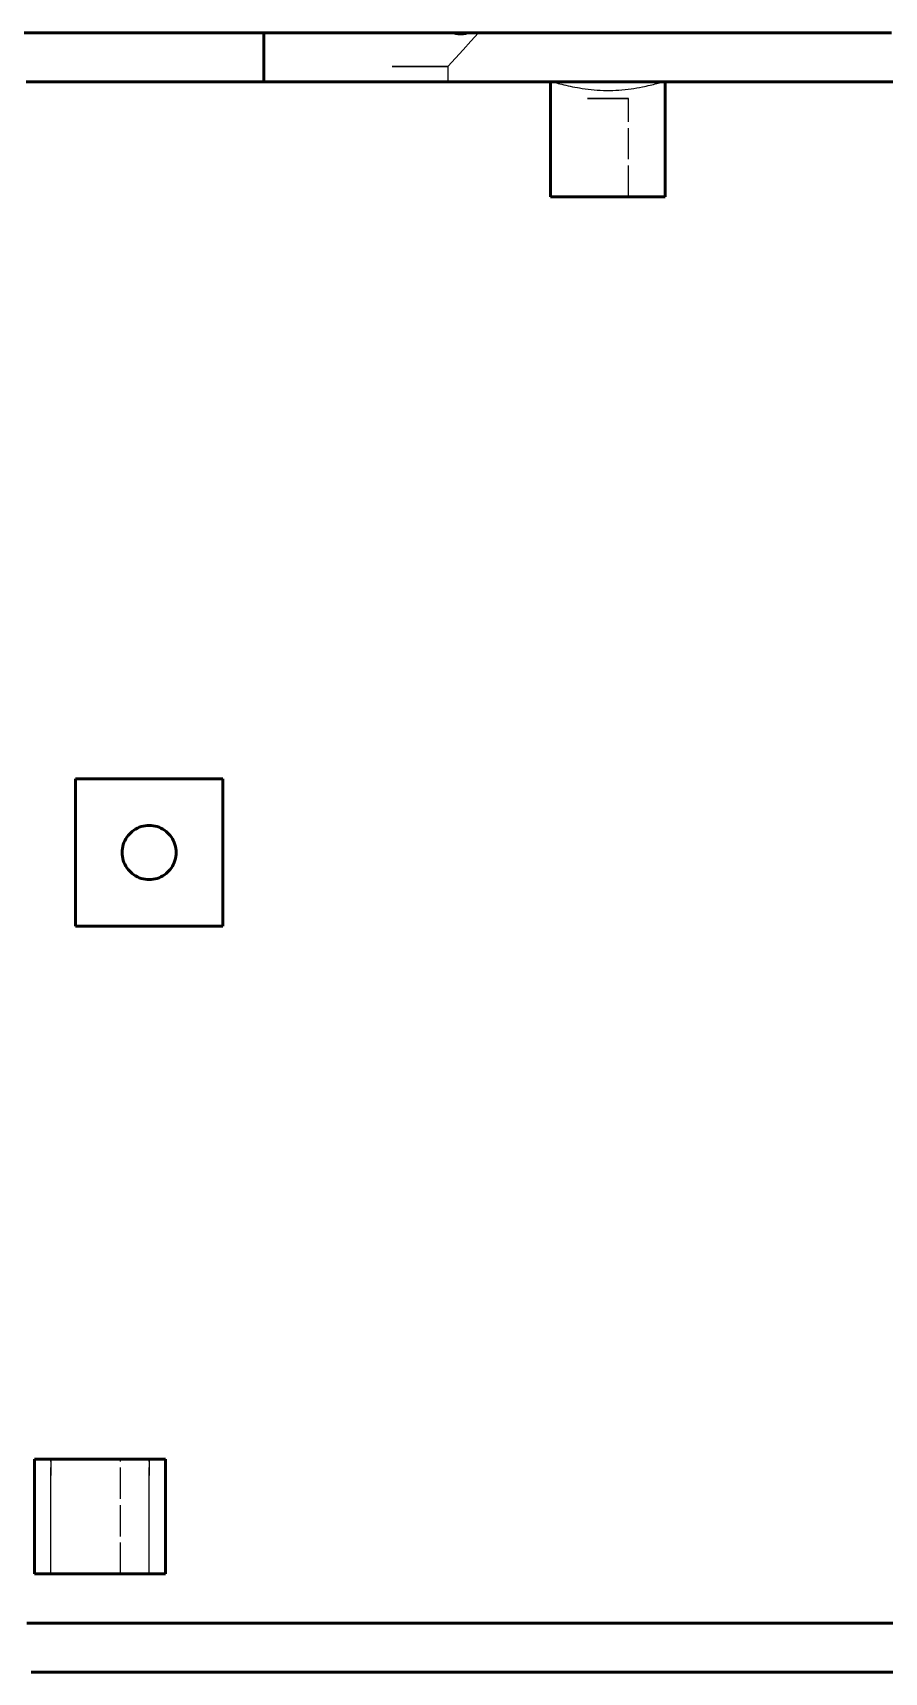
# Model space of a CAD drawing. Header units: millimetres. Extents: x 0 to 420, y 0 to 297.
# Drawn here: x 110.3 to 144.9, y 125 to 191.7 of the extents above; entities that cross this region are included whole.
import ezdxf

# ---------------------------------------------------------------- set-up
doc = ezdxf.new("R2010")
doc.units = ezdxf.units.MM
doc.linetypes.add('DASHED', pattern=[1.524, 1.27, -0.254])
doc.layers.add('HIDDEN', color=8, linetype='DASHED', lineweight=25)
doc.layers.add('VISIBLE', color=7, linetype='CONTINUOUS', lineweight=50)

msp = doc.modelspace()

# ---------------------------------------------------------------- linework, layer by layer
at = {"layer": 'HIDDEN'}
for points in [[(123.64917, 191.66667), (123.65476, 191.66667)], [(123.65699, 191.66667), (123.64917, 191.66667)], [(123.65476, 191.66667), (123.6736, 191.66667)], [(123.67805, 191.66667), (123.65699, 191.66667)], [(123.6736, 191.66667), (123.70563, 191.66667)], [(123.71227, 191.66667), (123.67805, 191.66667)], [(123.70563, 191.66667), (123.75067, 191.66667)], [(123.75947, 191.66667), (123.71227, 191.66667)], [(123.75067, 191.66667), (123.80847, 191.66667)], [(123.81937, 191.66667), (123.75947, 191.66667)], [(123.80847, 191.66667), (123.87869, 191.66667)], [(123.89164, 191.66667), (123.81937, 191.66667)], [(123.87869, 191.66667), (123.96096, 191.66667)], [(123.97587, 191.66667), (123.89164, 191.66667)], [(123.96096, 191.66667), (124.05479, 191.66667)], [(124.0716, 191.66667), (123.97587, 191.66667)], [(124.05479, 191.66667), (124.15968, 191.66667)], [(124.17828, 191.66667), (124.0716, 191.66667)], [(124.15968, 191.66667), (124.27503, 191.66667)], [(124.29531, 191.66667), (124.17828, 191.66667)], [(124.27503, 191.66667), (124.40018, 191.66667)], [(124.42205, 191.66667), (124.29531, 191.66667)], [(124.40018, 191.66667), (124.53445, 191.66667)], [(124.55777, 191.66667), (124.42205, 191.66667)], [(124.53445, 191.66667), (124.67707, 191.66667)], [(124.70171, 191.66667), (124.55777, 191.66667)], [(124.67707, 191.66667), (124.82725, 191.66667)], [(124.85307, 191.66667), (124.70171, 191.66667)], [(124.82725, 191.66667), (124.98413, 191.66667)], [(125.01099, 191.66667), (124.85307, 191.66667)], [(124.98413, 191.66667), (125.14685, 191.66667)], [(125.1746, 191.66667), (125.01099, 191.66667)], [(125.14685, 191.66667), (125.31448, 191.66667)], [(125.34296, 191.66667), (125.1746, 191.66667)], [(125.31448, 191.66667), (125.48609, 191.66667)], [(125.51514, 191.66667), (125.34296, 191.66667)], [(125.48609, 191.66667), (125.66071, 191.66667)], [(125.69017, 191.66667), (125.51514, 191.66667)], [(125.66071, 191.66667), (125.83736, 191.66667)], [(125.86707, 191.66667), (125.69017, 191.66667)], [(125.83736, 191.66667), (126.01505, 191.66667)], [(126.04483, 191.66667), (125.86707, 191.66667)], [(126.01505, 191.66667), (126.19279, 191.66667)], [(126.22248, 191.66667), (126.04483, 191.66667)], [(126.19279, 191.66667), (126.36956, 191.66667)], [(126.399, 191.66667), (126.22248, 191.66667)], [(126.36956, 191.66667), (126.54439, 191.66667)], [(126.5734, 191.66667), (126.399, 191.66667)], [(126.54439, 191.66667), (126.71629, 191.66667)], [(126.74471, 191.66667), (126.5734, 191.66667)], [(126.71629, 191.66667), (126.88429, 191.66667)], [(126.91197, 191.66667), (126.74471, 191.66667)], [(126.88429, 191.66667), (127.04746, 191.66667)], [(127.07424, 191.66667), (126.91197, 191.66667)], [(127.04746, 191.66667), (127.20486, 191.66667)], [(127.23059, 191.66667), (127.07424, 191.66667)], [(127.20486, 191.66667), (127.35563, 191.66667)], [(127.38017, 191.66667), (127.23059, 191.66667)], [(127.35563, 191.66667), (127.38017, 191.66667)], [(128.05649, 191.66667), (127.96915, 191.66667)], [(127.96915, 191.66667), (127.98184, 191.66667)], [(127.98184, 191.66667), (128.07662, 191.66667)], [(128.13453, 191.66667), (128.05649, 191.66667)], [(128.07662, 191.66667), (128.15987, 191.66667)], [(128.39583, 191.66667), (128.08583, 191.32333)], [(128.2029, 191.66667), (128.13453, 191.66667)], [(128.15987, 191.66667), (128.23112, 191.66667)], [(128.26128, 191.66667), (128.2029, 191.66667)], [(128.23112, 191.66667), (128.28997, 191.66667)], [(128.30942, 191.66667), (128.26128, 191.66667)], [(128.28997, 191.66667), (128.33609, 191.66667)], [(128.3471, 191.66667), (128.30942, 191.66667)], [(128.33609, 191.66667), (128.36922, 191.66667)], [(128.37413, 191.66667), (128.3471, 191.66667)], [(128.36922, 191.66667), (128.38917, 191.66667)], [(128.3904, 191.66667), (128.37413, 191.66667)], [(128.38917, 191.66667), (128.39583, 191.66667)], [(128.39583, 191.66667), (128.3904, 191.66667)], [(127.77583, 190.98), (127.46583, 190.63667)], [(128.08583, 191.32333), (127.77583, 190.98)], [(124.88917, 190.29333), (124.89233, 190.29333)], [(124.89233, 190.29333), (124.88917, 190.29333)], [(124.89233, 190.29333), (124.90182, 190.29333)], [(124.90182, 190.29333), (124.89233, 190.29333)], [(124.90182, 190.29333), (124.91758, 190.29333)], [(124.91758, 190.29333), (124.90182, 190.29333)], [(124.91758, 190.29333), (124.93952, 190.29333)], [(124.93952, 190.29333), (124.91758, 190.29333)], [(124.93952, 190.29333), (124.96751, 190.29333)], [(124.96751, 190.29333), (124.93952, 190.29333)], [(124.96751, 190.29333), (125.0014, 190.29333)], [(125.0014, 190.29333), (124.96751, 190.29333)], [(125.0014, 190.29333), (125.041, 190.29333)], [(125.041, 190.29333), (125.0014, 190.29333)], [(125.041, 190.29333), (125.08609, 190.29333)], [(125.08609, 190.29333), (125.041, 190.29333)], [(125.08609, 190.29333), (125.13642, 190.29333)], [(125.13642, 190.29333), (125.08609, 190.29333)], [(125.13642, 190.29333), (125.19171, 190.29333)], [(125.19171, 190.29333), (125.13642, 190.29333)], [(125.19171, 190.29333), (125.25164, 190.29333)], [(125.25164, 190.29333), (125.19171, 190.29333)], [(125.25164, 190.29333), (125.31588, 190.29333)], [(125.31588, 190.29333), (125.25164, 190.29333)], [(125.31588, 190.29333), (125.38407, 190.29333)], [(125.38407, 190.29333), (125.31588, 190.29333)], [(125.38407, 190.29333), (125.45583, 190.29333)], [(125.45583, 190.29333), (125.38407, 190.29333)], [(125.45583, 190.29333), (125.53076, 190.29333)], [(125.53076, 190.29333), (125.45583, 190.29333)], [(125.53076, 190.29333), (125.60845, 190.29333)], [(125.60845, 190.29333), (125.53076, 190.29333)], [(125.60845, 190.29333), (125.68844, 190.29333)], [(125.68844, 190.29333), (125.60845, 190.29333)], [(125.68844, 190.29333), (125.77031, 190.29333)], [(125.77031, 190.29333), (125.68844, 190.29333)], [(125.77031, 190.29333), (125.85358, 190.29333)], [(125.85358, 190.29333), (125.77031, 190.29333)], [(125.85358, 190.29333), (125.9378, 190.29333)], [(125.9378, 190.29333), (125.85358, 190.29333)], [(125.9378, 190.29333), (126.0225, 190.29333)], [(126.0225, 190.29333), (125.9378, 190.29333)], [(126.0225, 190.29333), (126.10719, 190.29333)], [(126.10719, 190.29333), (126.0225, 190.29333)], [(126.10719, 190.29333), (126.19141, 190.29333)], [(126.19141, 190.29333), (126.10719, 190.29333)], [(126.19141, 190.29333), (126.27469, 190.29333)], [(126.27469, 190.29333), (126.19141, 190.29333)], [(126.27469, 190.29333), (126.35655, 190.29333)], [(126.35655, 190.29333), (126.27469, 190.29333)], [(126.35655, 190.29333), (126.43655, 190.29333)], [(126.43655, 190.29333), (126.35655, 190.29333)], [(126.43655, 190.29333), (126.51423, 190.29333)], [(126.51423, 190.29333), (126.43655, 190.29333)], [(126.51423, 190.29333), (126.58917, 190.29333)], [(126.58917, 190.29333), (126.51423, 190.29333)], [(126.58917, 190.29333), (126.66093, 190.29333)], [(126.66093, 190.29333), (126.58917, 190.29333)], [(126.66093, 190.29333), (126.72912, 190.29333)], [(126.72912, 190.29333), (126.66093, 190.29333)], [(126.72912, 190.29333), (126.79336, 190.29333)], [(126.79336, 190.29333), (126.72912, 190.29333)], [(126.79336, 190.29333), (126.85329, 190.29333)], [(126.85329, 190.29333), (126.79336, 190.29333)], [(126.85329, 190.29333), (126.90857, 190.29333)], [(126.90857, 190.29333), (126.85329, 190.29333)], [(126.90857, 190.29333), (126.9589, 190.29333)], [(126.9589, 190.29333), (126.90857, 190.29333)], [(126.9589, 190.29333), (127.00399, 190.29333)], [(127.00399, 190.29333), (126.9589, 190.29333)], [(127.00399, 190.29333), (127.0436, 190.29333)], [(127.0436, 190.29333), (127.00399, 190.29333)], [(127.0436, 190.29333), (127.07749, 190.29333)], [(127.07749, 190.29333), (127.0436, 190.29333)], [(127.07749, 190.29333), (127.10548, 190.29333)], [(127.10548, 190.29333), (127.07749, 190.29333)], [(127.10548, 190.29333), (127.12742, 190.29333)], [(127.12742, 190.29333), (127.10548, 190.29333)], [(127.12742, 190.29333), (127.14317, 190.29333)], [(127.14317, 190.29333), (127.12742, 190.29333)], [(127.14317, 190.29333), (127.15266, 190.29333)], [(127.15266, 190.29333), (127.14317, 190.29333)], [(127.15266, 190.29333), (127.15583, 190.29333)], [(127.15583, 190.29333), (127.15266, 190.29333)], [(127.46583, 190.63667), (127.15583, 190.29333)], [(127.15583, 190.29333), (127.15583, 189.66667)], [(110, 189.66667), (119.66667, 189.66667)], [(124.88917, 189.66667), (124.89233, 189.66667)], [(124.89233, 189.66667), (124.88917, 189.66667)], [(124.89233, 189.66667), (124.90182, 189.66667)], [(124.90182, 189.66667), (124.89233, 189.66667)], [(124.90182, 189.66667), (124.91758, 189.66667)], [(124.91758, 189.66667), (124.90182, 189.66667)], [(124.91758, 189.66667), (124.93952, 189.66667)], [(124.93952, 189.66667), (124.91758, 189.66667)], [(124.93952, 189.66667), (124.96751, 189.66667)], [(124.96751, 189.66667), (124.93952, 189.66667)], [(124.96751, 189.66667), (125.0014, 189.66667)], [(125.0014, 189.66667), (124.96751, 189.66667)], [(125.0014, 189.66667), (125.041, 189.66667)], [(125.041, 189.66667), (125.0014, 189.66667)], [(125.041, 189.66667), (125.08609, 189.66667)], [(125.08609, 189.66667), (125.041, 189.66667)], [(125.08609, 189.66667), (125.13642, 189.66667)], [(125.13642, 189.66667), (125.08609, 189.66667)], [(125.13642, 189.66667), (125.19171, 189.66667)], [(125.19171, 189.66667), (125.13642, 189.66667)], [(125.19171, 189.66667), (125.25164, 189.66667)], [(125.25164, 189.66667), (125.19171, 189.66667)], [(125.25164, 189.66667), (125.31588, 189.66667)], [(125.31588, 189.66667), (125.25164, 189.66667)], [(125.31588, 189.66667), (125.38407, 189.66667)], [(125.38407, 189.66667), (125.31588, 189.66667)], [(125.38407, 189.66667), (125.45583, 189.66667)], [(125.45583, 189.66667), (125.38407, 189.66667)], [(125.45583, 189.66667), (125.53076, 189.66667)], [(125.53076, 189.66667), (125.45583, 189.66667)], [(125.53076, 189.66667), (125.60845, 189.66667)], [(125.60845, 189.66667), (125.53076, 189.66667)], [(125.60845, 189.66667), (125.68844, 189.66667)], [(125.68844, 189.66667), (125.60845, 189.66667)], [(125.68844, 189.66667), (125.77031, 189.66667)], [(125.77031, 189.66667), (125.68844, 189.66667)], [(125.77031, 189.66667), (125.85358, 189.66667)], [(125.85358, 189.66667), (125.77031, 189.66667)], [(125.85358, 189.66667), (125.9378, 189.66667)], [(125.9378, 189.66667), (125.85358, 189.66667)], [(125.9378, 189.66667), (126.0225, 189.66667)], [(126.0225, 189.66667), (125.9378, 189.66667)], [(126.0225, 189.66667), (126.10719, 189.66667)], [(126.10719, 189.66667), (126.0225, 189.66667)], [(126.10719, 189.66667), (126.19141, 189.66667)], [(126.19141, 189.66667), (126.10719, 189.66667)], [(126.19141, 189.66667), (126.27469, 189.66667)], [(126.27469, 189.66667), (126.19141, 189.66667)], [(126.27469, 189.66667), (126.35655, 189.66667)], [(126.35655, 189.66667), (126.27469, 189.66667)], [(126.35655, 189.66667), (126.43655, 189.66667)], [(126.43655, 189.66667), (126.35655, 189.66667)], [(126.43655, 189.66667), (126.51423, 189.66667)], [(126.51423, 189.66667), (126.43655, 189.66667)], [(126.51423, 189.66667), (126.58917, 189.66667)], [(126.58917, 189.66667), (126.51423, 189.66667)], [(126.58917, 189.66667), (126.66093, 189.66667)], [(126.66093, 189.66667), (126.58917, 189.66667)], [(126.66093, 189.66667), (126.72912, 189.66667)], [(126.72912, 189.66667), (126.66093, 189.66667)], [(126.72912, 189.66667), (126.79336, 189.66667)], [(126.79336, 189.66667), (126.72912, 189.66667)], [(126.79336, 189.66667), (126.85329, 189.66667)], [(126.85329, 189.66667), (126.79336, 189.66667)], [(126.85329, 189.66667), (126.90857, 189.66667)], [(126.90857, 189.66667), (126.85329, 189.66667)], [(126.90857, 189.66667), (126.9589, 189.66667)], [(126.9589, 189.66667), (126.90857, 189.66667)], [(126.9589, 189.66667), (127.00399, 189.66667)], [(127.00399, 189.66667), (126.9589, 189.66667)], [(127.00399, 189.66667), (127.0436, 189.66667)], [(127.0436, 189.66667), (127.00399, 189.66667)], [(127.0436, 189.66667), (127.07749, 189.66667)], [(127.07749, 189.66667), (127.0436, 189.66667)], [(127.07749, 189.66667), (127.10548, 189.66667)], [(127.10548, 189.66667), (127.07749, 189.66667)], [(127.10548, 189.66667), (127.12742, 189.66667)], [(127.12742, 189.66667), (127.10548, 189.66667)], [(127.12742, 189.66667), (127.14317, 189.66667)], [(127.14317, 189.66667), (127.12742, 189.66667)], [(127.14317, 189.66667), (127.15266, 189.66667)], [(127.15266, 189.66667), (127.14317, 189.66667)], [(127.15266, 189.66667), (127.15583, 189.66667)], [(127.15583, 189.66667), (127.15266, 189.66667)], [(131.32224, 189.66667), (131.35727, 189.66667)], [(131.33333, 189.66667), (131.34091, 189.66667)], [(131.33884, 189.66667), (131.33333, 189.66667)], [(131.35727, 189.66667), (131.33884, 189.66667)], [(131.34091, 189.66667), (131.36141, 189.66667)], [(131.35727, 189.66667), (131.38395, 189.66479)], [(131.36141, 189.66667), (131.39475, 189.66667)], [(131.38395, 189.66479), (131.41981, 189.65936)], [(131.39475, 189.66667), (131.44074, 189.66667)], [(131.41981, 189.65936), (131.46421, 189.65072)], [(131.44074, 189.66667), (131.49914, 189.66667)], [(131.46421, 189.65072), (131.51649, 189.63926)], [(131.49914, 189.66667), (131.56961, 189.66667)], [(131.51649, 189.63926), (131.57588, 189.62539)], [(131.56961, 189.66667), (131.65177, 189.66667)], [(131.57588, 189.62539), (131.64156, 189.60958)], [(131.64156, 189.60958), (131.71274, 189.59225)], [(131.65177, 189.66667), (131.74515, 189.66667)], [(131.71274, 189.59225), (131.78895, 189.57375)], [(131.74515, 189.66667), (131.84923, 189.66667)], [(131.78895, 189.57375), (131.86966, 189.55444)], [(131.84923, 189.66667), (131.96345, 189.66667)], [(131.86966, 189.55444), (131.95436, 189.53464)], [(131.95436, 189.53464), (132.04264, 189.51464)], [(131.96345, 189.66667), (132.08715, 189.66667)], [(132.04264, 189.51464), (132.13412, 189.49471)], [(132.08715, 189.66667), (132.21965, 189.66667)], [(132.13412, 189.49471), (132.22849, 189.47509)], [(132.21965, 189.66667), (132.36021, 189.66667)], [(132.22849, 189.47509), (132.32543, 189.45599)], [(132.32543, 189.45599), (132.42469, 189.43761)], [(132.36021, 189.66667), (132.50805, 189.66667)], [(132.42469, 189.43761), (132.51277, 189.42236)], [(132.50805, 189.66667), (132.66234, 189.66667)], [(132.51277, 189.42236), (132.61674, 189.40565)], [(132.61674, 189.40565), (132.73574, 189.38833)], [(132.66234, 189.66667), (132.82223, 189.66667)], [(132.73574, 189.38833), (132.85663, 189.37275)], [(132.82223, 189.66667), (132.98683, 189.66667)], [(132.85663, 189.37275), (132.97914, 189.35909)], [(132.97914, 189.35909), (133.103, 189.34748)], [(132.98683, 189.66667), (133.15521, 189.66667)], [(133.103, 189.34748), (133.22795, 189.33806)], [(133.15521, 189.66667), (133.32644, 189.66667)], [(133.22795, 189.33806), (133.35374, 189.33093)], [(133.32644, 189.66667), (133.49957, 189.66667)], [(133.49957, 189.66667), (133.67363, 189.66667)], [(133.67363, 189.66667), (133.84765, 189.66667)], [(133.84765, 189.66667), (134.02066, 189.66667)], [(133.98688, 189.33128), (134.11265, 189.33855)], [(134.02066, 189.66667), (134.1917, 189.66667)], [(134.11265, 189.33855), (134.23756, 189.3481)], [(134.1917, 189.66667), (134.35981, 189.66667)], [(134.23756, 189.3481), (134.36135, 189.35982)], [(134.35981, 189.66667), (134.52406, 189.66667)], [(134.36135, 189.35982), (134.48378, 189.37361)], [(134.48378, 189.37361), (134.60458, 189.3893)], [(134.52406, 189.66667), (134.68354, 189.66667)], [(134.60458, 189.3893), (134.72349, 189.40672)], [(134.68354, 189.66667), (134.83735, 189.66667)], [(134.72349, 189.40672), (134.84022, 189.42567)], [(134.83735, 189.66667), (134.98464, 189.66667)], [(134.84022, 189.42567), (134.95446, 189.44594)], [(134.95446, 189.44594), (135.06588, 189.46728)], [(134.98464, 189.66667), (135.12458, 189.66667)], [(135.06588, 189.46728), (135.1485, 189.48404)], [(135.12458, 189.66667), (135.25641, 189.66667)], [(135.1485, 189.48404), (135.22799, 189.50089)], [(135.22799, 189.50089), (135.30533, 189.51791)], [(135.25641, 189.66667), (135.37937, 189.66667)], [(135.30533, 189.51791), (135.3803, 189.53495)], [(135.37937, 189.66667), (135.4928, 189.66667)], [(135.3803, 189.53495), (135.45267, 189.55184)], [(135.45267, 189.55184), (135.52218, 189.56841)], [(135.4928, 189.66667), (135.59605, 189.66667)], [(135.52218, 189.56841), (135.58853, 189.58445)], [(135.58853, 189.58445), (135.6514, 189.59976)], [(135.59605, 189.66667), (135.68855, 189.66667)], [(135.6514, 189.59976), (135.71047, 189.61411)], [(135.68855, 189.66667), (135.76979, 189.66667)], [(135.71047, 189.61411), (135.76542, 189.62729)], [(135.76542, 189.62729), (135.81573, 189.639)], [(135.76979, 189.66667), (135.83931, 189.66667)], [(135.81573, 189.639), (135.86089, 189.64898)], [(135.83931, 189.66667), (135.89673, 189.66667)], [(135.86089, 189.64898), (135.90041, 189.65696)], [(135.89673, 189.66667), (135.94172, 189.66667)], [(135.90041, 189.65696), (135.93387, 189.6627)], [(135.93387, 189.6627), (135.95746, 189.66566)], [(135.94172, 189.66667), (135.97404, 189.66667)], [(135.95746, 189.66566), (135.97607, 189.66667)], [(135.97404, 189.66667), (135.9935, 189.66667)], [(135.98935, 189.66667), (135.97607, 189.66667)], [(135.97607, 189.66667), (136.53999, 189.66667)], [(135.99734, 189.66667), (135.98935, 189.66667)], [(135.9935, 189.66667), (136, 189.66667)], [(136, 189.66667), (135.99734, 189.66667)], [(132.83333, 189), (132.83566, 189)], [(132.83566, 189), (132.83333, 189)], [(132.83566, 189), (132.84264, 189)], [(132.84264, 189), (132.83566, 189)], [(132.84264, 189), (132.85423, 189)], [(132.85423, 189), (132.84264, 189)], [(132.85423, 189), (132.87036, 189)], [(132.87036, 189), (132.85423, 189)], [(132.87036, 189), (132.89094, 189)], [(132.89094, 189), (132.87036, 189)], [(132.89094, 189), (132.91586, 189)], [(132.91586, 189), (132.89094, 189)], [(132.91586, 189), (132.94498, 189)], [(132.94498, 189), (132.91586, 189)], [(132.94498, 189), (132.97813, 189)], [(132.97813, 189), (132.94498, 189)], [(132.97813, 189), (133.01514, 189)], [(133.01514, 189), (132.97813, 189)], [(133.01514, 189), (133.05579, 189)], [(133.05579, 189), (133.01514, 189)], [(133.05579, 189), (133.09986, 189)], [(133.09986, 189), (133.05579, 189)], [(133.09986, 189), (133.14709, 189)], [(133.14709, 189), (133.09986, 189)], [(133.14709, 189), (133.19723, 189)], [(133.19723, 189), (133.14709, 189)], [(133.19723, 189), (133.25, 189)], [(133.25, 189), (133.19723, 189)], [(133.25, 189), (133.3051, 189)], [(133.3051, 189), (133.25, 189)], [(133.3051, 189), (133.36222, 189)], [(133.36222, 189), (133.3051, 189)], [(133.35374, 189.33093), (133.48012, 189.32616)], [(133.36222, 189), (133.42104, 189)], [(133.42104, 189), (133.36222, 189)], [(133.42104, 189), (133.48123, 189)], [(133.48123, 189), (133.42104, 189)], [(133.48012, 189.32616), (133.60688, 189.32379)], [(133.48123, 189), (133.54246, 189)], [(133.54246, 189), (133.48123, 189)], [(133.54246, 189), (133.60439, 189)], [(133.60439, 189), (133.54246, 189)], [(133.60439, 189), (133.66667, 189)], [(133.66667, 189), (133.60439, 189)], [(133.60688, 189.32379), (133.73376, 189.32386)], [(133.66667, 189), (133.72894, 189)], [(133.72894, 189), (133.66667, 189)], [(133.72894, 189), (133.79087, 189)], [(133.79087, 189), (133.72894, 189)], [(133.73376, 189.32386), (133.86051, 189.32637)], [(133.79087, 189), (133.8521, 189)], [(133.8521, 189), (133.79087, 189)], [(133.8521, 189), (133.9123, 189)], [(133.9123, 189), (133.8521, 189)], [(133.86051, 189.32637), (133.98688, 189.33128)], [(133.9123, 189), (133.97112, 189)], [(133.97112, 189), (133.9123, 189)], [(133.97112, 189), (134.02824, 189)], [(134.02824, 189), (133.97112, 189)], [(134.02824, 189), (134.08333, 189)], [(134.08333, 189), (134.02824, 189)], [(134.08333, 189), (134.1361, 189)], [(134.1361, 189), (134.08333, 189)], [(134.1361, 189), (134.18624, 189)], [(134.18624, 189), (134.1361, 189)], [(134.18624, 189), (134.23348, 189)], [(134.23348, 189), (134.18624, 189)], [(134.23348, 189), (134.27754, 189)], [(134.27754, 189), (134.23348, 189)], [(134.27754, 189), (134.31819, 189)], [(134.31819, 189), (134.27754, 189)], [(134.31819, 189), (134.3552, 189)], [(134.3552, 189), (134.31819, 189)], [(134.3552, 189), (134.38835, 189)], [(134.38835, 189), (134.3552, 189)], [(134.38835, 189), (134.41747, 189)], [(134.41747, 189), (134.38835, 189)], [(134.41747, 189), (134.44239, 189)], [(134.44239, 189), (134.41747, 189)], [(134.44239, 189), (134.46298, 189)], [(134.46298, 189), (134.44239, 189)], [(134.46298, 189), (134.47911, 189)], [(134.47911, 189), (134.46298, 189)], [(134.47911, 189), (134.49069, 189)], [(134.49069, 189), (134.47911, 189)], [(134.49069, 189), (134.49767, 189)], [(134.49767, 189), (134.49069, 189)], [(134.49767, 189), (134.5, 189)], [(134.5, 189), (134.49767, 189)], [(134.5, 185), (134.5, 189)], [(131.33333, 185), (131.33986, 185)], [(131.33986, 185), (131.35939, 185)], [(131.35939, 185), (131.39183, 185)], [(131.39183, 185), (131.437, 185)], [(131.437, 185), (131.49463, 185)], [(131.49463, 185), (131.56441, 185)], [(131.56441, 185), (131.64594, 185)], [(131.64594, 185), (131.73878, 185)], [(131.73878, 185), (131.84239, 185)], [(131.84239, 185), (131.95621, 185)], [(131.95621, 185), (132.0796, 185)], [(132.0796, 185), (132.21186, 185)], [(132.21186, 185), (132.35225, 185)], [(132.35225, 185), (132.5, 185)], [(132.5, 185), (132.65427, 185)], [(132.65427, 185), (132.8142, 185)], [(132.8142, 185), (132.9789, 185)], [(132.83333, 185), (132.83566, 185)], [(132.83566, 185), (132.83333, 185)], [(132.83566, 185), (132.84264, 185)], [(132.84264, 185), (132.83566, 185)], [(132.84264, 185), (132.85423, 185)], [(132.85423, 185), (132.84264, 185)], [(132.85423, 185), (132.87036, 185)], [(132.87036, 185), (132.85423, 185)], [(132.87036, 185), (132.89094, 185)], [(132.89094, 185), (132.87036, 185)], [(132.89094, 185), (132.91586, 185)], [(132.91586, 185), (132.89094, 185)], [(132.91586, 185), (132.94498, 185)], [(132.94498, 185), (132.91586, 185)], [(132.94498, 185), (132.97813, 185)], [(132.97813, 185), (132.94498, 185)], [(132.97813, 185), (133.01514, 185)], [(133.01514, 185), (132.97813, 185)], [(132.9789, 185), (133.14745, 185)], [(133.01514, 185), (133.05579, 185)], [(133.05579, 185), (133.01514, 185)], [(133.05579, 185), (133.09986, 185)], [(133.09986, 185), (133.05579, 185)], [(133.09986, 185), (133.14709, 185)], [(133.14709, 185), (133.09986, 185)], [(133.14709, 185), (133.19723, 185)], [(133.19723, 185), (133.14709, 185)], [(133.14745, 185), (133.3189, 185)], [(133.19723, 185), (133.25, 185)], [(133.25, 185), (133.19723, 185)], [(133.25, 185), (133.3051, 185)], [(133.3051, 185), (133.25, 185)], [(133.3051, 185), (133.36222, 185)], [(133.36222, 185), (133.3051, 185)], [(133.3189, 185), (133.4923, 185)], [(133.36222, 185), (133.42104, 185)], [(133.42104, 185), (133.36222, 185)], [(133.42104, 185), (133.48123, 185)], [(133.48123, 185), (133.42104, 185)], [(133.48123, 185), (133.54246, 185)], [(133.54246, 185), (133.48123, 185)], [(133.4923, 185), (133.66667, 185)], [(133.54246, 185), (133.60439, 185)], [(133.60439, 185), (133.54246, 185)], [(133.60439, 185), (133.66667, 185)], [(133.66667, 185), (133.60439, 185)], [(133.66667, 185), (133.72894, 185)], [(133.72894, 185), (133.66667, 185)], [(133.66667, 185), (133.84104, 185)], [(133.72894, 185), (133.79087, 185)], [(133.79087, 185), (133.72894, 185)], [(133.79087, 185), (133.8521, 185)], [(133.8521, 185), (133.79087, 185)], [(133.84104, 185), (134.01443, 185)], [(133.8521, 185), (133.9123, 185)], [(133.9123, 185), (133.8521, 185)], [(133.9123, 185), (133.97112, 185)], [(133.97112, 185), (133.9123, 185)], [(133.97112, 185), (134.02824, 185)], [(134.02824, 185), (133.97112, 185)], [(134.01443, 185), (134.18588, 185)], [(134.02824, 185), (134.08333, 185)], [(134.08333, 185), (134.02824, 185)], [(134.08333, 185), (134.1361, 185)], [(134.1361, 185), (134.08333, 185)], [(134.1361, 185), (134.18624, 185)], [(134.18624, 185), (134.1361, 185)], [(134.18588, 185), (134.35443, 185)], [(134.18624, 185), (134.23348, 185)], [(134.23348, 185), (134.18624, 185)], [(134.23348, 185), (134.27754, 185)], [(134.27754, 185), (134.23348, 185)], [(134.27754, 185), (134.31819, 185)], [(134.31819, 185), (134.27754, 185)], [(134.31819, 185), (134.3552, 185)], [(134.3552, 185), (134.31819, 185)], [(134.35443, 185), (134.51913, 185)], [(134.3552, 185), (134.38835, 185)], [(134.38835, 185), (134.3552, 185)], [(134.38835, 185), (134.41747, 185)], [(134.41747, 185), (134.38835, 185)], [(134.41747, 185), (134.44239, 185)], [(134.44239, 185), (134.41747, 185)], [(134.44239, 185), (134.46298, 185)], [(134.46298, 185), (134.44239, 185)], [(134.46298, 185), (134.47911, 185)], [(134.47911, 185), (134.46298, 185)], [(134.47911, 185), (134.49069, 185)], [(134.49069, 185), (134.47911, 185)], [(134.49069, 185), (134.49767, 185)], [(134.49767, 185), (134.49069, 185)], [(134.49767, 185), (134.5, 185)], [(134.5, 185), (134.49767, 185)], [(134.51913, 185), (134.67906, 185)], [(134.67906, 185), (134.83333, 185)], [(134.83333, 185), (134.98108, 185)], [(134.98108, 185), (135.12148, 185)], [(135.12148, 185), (135.25374, 185)], [(135.25374, 185), (135.37712, 185)], [(135.37712, 185), (135.49094, 185)], [(135.49094, 185), (135.59456, 185)], [(135.59456, 185), (135.68739, 185)], [(135.68739, 185), (135.76893, 185)], [(135.76893, 185), (135.83871, 185)], [(135.83871, 185), (135.89634, 185)], [(135.89634, 185), (135.9415, 185)], [(135.9415, 185), (135.97394, 185)], [(135.97394, 185), (135.99348, 185)], [(135.99348, 185), (136, 185)], [(112, 161.33333), (118, 161.33333)], [(112, 155.33333), (112, 161.33333)], [(118, 155.33333), (118, 161.33333)], [(114.52273, 159.3244), (114.59812, 159.35729)], [(114.59812, 159.35729), (114.67577, 159.38446)], [(114.67577, 159.38446), (114.75523, 159.40575)], [(114.75523, 159.40575), (114.83605, 159.42105)], [(114.83605, 159.42105), (114.9178, 159.43026)], [(114.9178, 159.43026), (115, 159.43333)], [(115, 159.43333), (115.0822, 159.43026)], [(115.0822, 159.43026), (115.16395, 159.42105)], [(115.16395, 159.42105), (115.24477, 159.40575)], [(115.24477, 159.40575), (115.32423, 159.38446)], [(115.32423, 159.38446), (115.40188, 159.35729)], [(115.40188, 159.35729), (115.47727, 159.3244)], [(113.94887, 158.65756), (113.97604, 158.73521)], [(113.97604, 158.73521), (114.00893, 158.81061)], [(114.00893, 158.81061), (114.04737, 158.88333)], [(114.04737, 158.88333), (114.09114, 158.95299)], [(114.09114, 158.95299), (114.13999, 159.01917)], [(114.13999, 159.01917), (114.19364, 159.08152)], [(114.19364, 159.08152), (114.25181, 159.13969)], [(114.25181, 159.13969), (114.31416, 159.19335)], [(114.31416, 159.19335), (114.38035, 159.2422)], [(114.38035, 159.2422), (114.45, 159.28596)], [(114.45, 159.28596), (114.52273, 159.3244)], [(115.47727, 159.3244), (115.55, 159.28596)], [(115.55, 159.28596), (115.61965, 159.2422)], [(115.61965, 159.2422), (115.68584, 159.19335)], [(115.68584, 159.19335), (115.74819, 159.13969)], [(115.74819, 159.13969), (115.80636, 159.08152)], [(115.80636, 159.08152), (115.86001, 159.01917)], [(115.86001, 159.01917), (115.90886, 158.95299)], [(115.90886, 158.95299), (115.95263, 158.88333)], [(115.95263, 158.88333), (115.99107, 158.81061)], [(115.99107, 158.81061), (116.02396, 158.73521)], [(116.02396, 158.73521), (116.05113, 158.65756)], [(113.9, 158.33333), (113.90308, 158.41554)], [(113.90308, 158.25113), (113.9, 158.33333)], [(113.90308, 158.41554), (113.91229, 158.49728)], [(113.91229, 158.16939), (113.90308, 158.25113)], [(113.91229, 158.49728), (113.92758, 158.57811)], [(113.92758, 158.08856), (113.91229, 158.16939)], [(113.92758, 158.57811), (113.94887, 158.65756)], [(113.94887, 158.0091), (113.92758, 158.08856)], [(113.97604, 157.93146), (113.94887, 158.0091)], [(116.05113, 158.0091), (116.02396, 157.93146)], [(116.05113, 158.65756), (116.07242, 158.57811)], [(116.07242, 158.08856), (116.05113, 158.0091)], [(116.07242, 158.57811), (116.08771, 158.49728)], [(116.08771, 158.16939), (116.07242, 158.08856)], [(116.08771, 158.49728), (116.09692, 158.41554)], [(116.09692, 158.25113), (116.08771, 158.16939)], [(116.09692, 158.41554), (116.1, 158.33333)], [(116.1, 158.33333), (116.09692, 158.25113)], [(114.00893, 157.85606), (113.97604, 157.93146)], [(114.04737, 157.78333), (114.00893, 157.85606)], [(114.09114, 157.71368), (114.04737, 157.78333)], [(114.13999, 157.64749), (114.09114, 157.71368)], [(114.19364, 157.58514), (114.13999, 157.64749)], [(114.25181, 157.52698), (114.19364, 157.58514)], [(114.31416, 157.47332), (114.25181, 157.52698)], [(114.38035, 157.42447), (114.31416, 157.47332)], [(114.45, 157.38071), (114.38035, 157.42447)], [(114.52273, 157.34227), (114.45, 157.38071)], [(114.59812, 157.30937), (114.52273, 157.34227)], [(115.47727, 157.34227), (115.40188, 157.30937)], [(115.55, 157.38071), (115.47727, 157.34227)], [(115.61965, 157.42447), (115.55, 157.38071)], [(115.68584, 157.47332), (115.61965, 157.42447)], [(115.74819, 157.52698), (115.68584, 157.47332)], [(115.80636, 157.58514), (115.74819, 157.52698)], [(115.86001, 157.64749), (115.80636, 157.58514)], [(115.90886, 157.71368), (115.86001, 157.64749)], [(115.95263, 157.78333), (115.90886, 157.71368)], [(115.99107, 157.85606), (115.95263, 157.78333)], [(116.02396, 157.93146), (115.99107, 157.85606)], [(114.67577, 157.2822), (114.59812, 157.30937)], [(114.75523, 157.26091), (114.67577, 157.2822)], [(114.83605, 157.24562), (114.75523, 157.26091)], [(114.9178, 157.23641), (114.83605, 157.24562)], [(115, 157.23333), (114.9178, 157.23641)], [(115.0822, 157.23641), (115, 157.23333)], [(115.16395, 157.24562), (115.0822, 157.23641)], [(115.24477, 157.26091), (115.16395, 157.24562)], [(115.32423, 157.2822), (115.24477, 157.26091)], [(115.40188, 157.30937), (115.32423, 157.2822)], [(112, 155.33333), (118, 155.33333)], [(110.33333, 133.66667), (110.33764, 133.66667)], [(110.33764, 133.66667), (110.35613, 133.66667)], [(110.35613, 133.66667), (110.38908, 133.66667)], [(110.38908, 133.66667), (110.43632, 133.66667)], [(110.43632, 133.66667), (110.49759, 133.66667)], [(110.49759, 133.66667), (110.57254, 133.66667)], [(110.57254, 133.66667), (110.66078, 133.66667)], [(110.66078, 133.66667), (110.76181, 133.66667)], [(110.76181, 133.66667), (110.87509, 133.66667)], [(110.87509, 133.66667), (111, 133.66667)], [(111, 129), (111, 133.66667)], [(111, 133.66667), (111.06153, 133.66667)], [(111, 133.66667), (111, 133)], [(112.16667, 133.66667), (112.169, 133.66667)], [(112.169, 133.66667), (112.16667, 133.66667)], [(112.169, 133.66667), (112.17597, 133.66667)], [(112.17597, 133.66667), (112.169, 133.66667)], [(112.17597, 133.66667), (112.18756, 133.66667)], [(112.18756, 133.66667), (112.17597, 133.66667)], [(112.18756, 133.66667), (112.20369, 133.66667)], [(112.20369, 133.66667), (112.18756, 133.66667)], [(112.20369, 133.66667), (112.22427, 133.66667)], [(112.22427, 133.66667), (112.20369, 133.66667)], [(112.22427, 133.66667), (112.24919, 133.66667)], [(112.24919, 133.66667), (112.22427, 133.66667)], [(112.24919, 133.66667), (112.27831, 133.66667)], [(112.27831, 133.66667), (112.24919, 133.66667)], [(112.27831, 133.66667), (112.31147, 133.66667)], [(112.31147, 133.66667), (112.27831, 133.66667)], [(112.31147, 133.66667), (112.34847, 133.66667)], [(112.34847, 133.66667), (112.31147, 133.66667)], [(112.34847, 133.66667), (112.38912, 133.66667)], [(112.38912, 133.66667), (112.34847, 133.66667)], [(112.38912, 133.66667), (112.43319, 133.66667)], [(112.43319, 133.66667), (112.38912, 133.66667)], [(112.43319, 133.66667), (112.48043, 133.66667)], [(112.48043, 133.66667), (112.43319, 133.66667)], [(112.48043, 133.66667), (112.53057, 133.66667)], [(112.53057, 133.66667), (112.48043, 133.66667)], [(112.53057, 133.66667), (112.58333, 133.66667)], [(112.58333, 133.66667), (112.53057, 133.66667)], [(112.58333, 133.66667), (112.63843, 133.66667)], [(112.63843, 133.66667), (112.58333, 133.66667)], [(112.63843, 133.66667), (112.69555, 133.66667)], [(112.69555, 133.66667), (112.63843, 133.66667)], [(112.69555, 133.66667), (112.75437, 133.66667)], [(112.75437, 133.66667), (112.69555, 133.66667)], [(112.75437, 133.66667), (112.81457, 133.66667)], [(112.81457, 133.66667), (112.75437, 133.66667)], [(112.81457, 133.66667), (112.8758, 133.66667)], [(112.8758, 133.66667), (112.81457, 133.66667)], [(112.8758, 133.66667), (112.93772, 133.66667)], [(112.93772, 133.66667), (112.8758, 133.66667)], [(112.93772, 133.66667), (113, 133.66667)], [(113, 133.66667), (112.93772, 133.66667)], [(113, 133.66667), (113.06228, 133.66667)], [(113.06228, 133.66667), (113, 133.66667)], [(113.06228, 133.66667), (113.1242, 133.66667)], [(113.1242, 133.66667), (113.06228, 133.66667)], [(113.1242, 133.66667), (113.18543, 133.66667)], [(113.18543, 133.66667), (113.1242, 133.66667)], [(113.18543, 133.66667), (113.24563, 133.66667)], [(113.24563, 133.66667), (113.18543, 133.66667)], [(113.24563, 133.66667), (113.30445, 133.66667)], [(113.30445, 133.66667), (113.24563, 133.66667)], [(113.30445, 133.66667), (113.36157, 133.66667)], [(113.36157, 133.66667), (113.30445, 133.66667)], [(113.36157, 133.66667), (113.41667, 133.66667)], [(113.41667, 133.66667), (113.36157, 133.66667)], [(113.41667, 133.66667), (113.46943, 133.66667)], [(113.46943, 133.66667), (113.41667, 133.66667)], [(113.46943, 133.66667), (113.51957, 133.66667)], [(113.51957, 133.66667), (113.46943, 133.66667)], [(113.51957, 133.66667), (113.56681, 133.66667)], [(113.56681, 133.66667), (113.51957, 133.66667)], [(113.56681, 133.66667), (113.61088, 133.66667)], [(113.61088, 133.66667), (113.56681, 133.66667)], [(113.61088, 133.66667), (113.65153, 133.66667)], [(113.65153, 133.66667), (113.61088, 133.66667)], [(113.65153, 133.66667), (113.68853, 133.66667)], [(113.68853, 133.66667), (113.65153, 133.66667)], [(113.68853, 133.66667), (113.72169, 133.66667)], [(113.72169, 133.66667), (113.68853, 133.66667)], [(113.72169, 133.66667), (113.75081, 133.66667)], [(113.75081, 133.66667), (113.72169, 133.66667)], [(113.75081, 133.66667), (113.77573, 133.66667)], [(113.77573, 133.66667), (113.75081, 133.66667)], [(113.77573, 133.66667), (113.79631, 133.66667)], [(113.79631, 133.66667), (113.77573, 133.66667)], [(113.79631, 133.66667), (113.81244, 133.66667)], [(113.81244, 133.66667), (113.79631, 133.66667)], [(113.81244, 133.66667), (113.82403, 133.66667)], [(113.82403, 133.66667), (113.81244, 133.66667)], [(113.82403, 133.66667), (113.831, 133.66667)], [(113.831, 133.66667), (113.82403, 133.66667)], [(113.831, 133.66667), (113.83333, 133.66667)], [(113.83333, 133.66667), (113.831, 133.66667)], [(113.83333, 129), (113.83333, 133.66667)], [(114.93847, 133.66667), (115, 133.66667)], [(115, 129), (115, 133.66667)], [(115, 133.66667), (115.12491, 133.66667)], [(115, 133.66667), (115, 133)], [(115.12491, 133.66667), (115.23819, 133.66667)], [(115.23819, 133.66667), (115.33922, 133.66667)], [(115.33922, 133.66667), (115.42746, 133.66667)], [(115.42746, 133.66667), (115.50241, 133.66667)], [(115.50241, 133.66667), (115.56368, 133.66667)], [(115.56368, 133.66667), (115.61092, 133.66667)], [(115.61092, 133.66667), (115.64387, 133.66667)], [(115.64387, 133.66667), (115.66236, 133.66667)], [(115.66236, 133.66667), (115.66667, 133.66667)], [(111, 132.56255), (111, 133)], [(115, 132.56255), (115, 133)], [(111, 132.12743), (111, 132.56255)], [(111, 131.69696), (111, 132.12743)], [(115, 132.12743), (115, 132.56255)], [(115, 131.69696), (115, 132.12743)], [(111, 131.27342), (111, 131.69696)], [(115, 131.27342), (115, 131.69696)], [(111, 130.85907), (111, 131.27342)], [(111, 130.45611), (111, 130.85907)], [(115, 130.85907), (115, 131.27342)], [(115, 130.45611), (115, 130.85907)], [(111, 130.0667), (111, 130.45611)], [(111, 129.6929), (111, 130.0667)], [(115, 130.0667), (115, 130.45611)], [(115, 129.6929), (115, 130.0667)], [(111, 129.3367), (111, 129.6929)], [(111, 129), (111, 129.3367)], [(115, 129.3367), (115, 129.6929)], [(115, 129), (115, 129.3367)], [(110.33764, 129), (110.33333, 129)], [(110.35613, 129), (110.33764, 129)], [(110.38908, 129), (110.35613, 129)], [(110.43632, 129), (110.38908, 129)], [(110.49759, 129), (110.43632, 129)], [(110.57254, 129), (110.49759, 129)], [(110.66078, 129), (110.57254, 129)], [(110.76181, 129), (110.66078, 129)], [(110.87509, 129), (110.76181, 129)], [(111, 129), (110.87509, 129)], [(111, 129), (111.06153, 129)], [(112.16667, 129), (112.169, 129)], [(112.169, 129), (112.16667, 129)], [(112.169, 129), (112.17597, 129)], [(112.17597, 129), (112.169, 129)], [(112.17597, 129), (112.18756, 129)], [(112.18756, 129), (112.17597, 129)], [(112.18756, 129), (112.20369, 129)], [(112.20369, 129), (112.18756, 129)], [(112.20369, 129), (112.22427, 129)], [(112.22427, 129), (112.20369, 129)], [(112.22427, 129), (112.24919, 129)], [(112.24919, 129), (112.22427, 129)], [(112.24919, 129), (112.27831, 129)], [(112.27831, 129), (112.24919, 129)], [(112.27831, 129), (112.31147, 129)], [(112.31147, 129), (112.27831, 129)], [(112.31147, 129), (112.34847, 129)], [(112.34847, 129), (112.31147, 129)], [(112.34847, 129), (112.38912, 129)], [(112.38912, 129), (112.34847, 129)], [(112.38912, 129), (112.43319, 129)], [(112.43319, 129), (112.38912, 129)], [(112.43319, 129), (112.48043, 129)], [(112.48043, 129), (112.43319, 129)], [(112.48043, 129), (112.53057, 129)], [(112.53057, 129), (112.48043, 129)], [(112.53057, 129), (112.58333, 129)], [(112.58333, 129), (112.53057, 129)], [(112.58333, 129), (112.63843, 129)], [(112.63843, 129), (112.58333, 129)], [(112.63843, 129), (112.69555, 129)], [(112.69555, 129), (112.63843, 129)], [(112.69555, 129), (112.75437, 129)], [(112.75437, 129), (112.69555, 129)], [(112.75437, 129), (112.81457, 129)], [(112.81457, 129), (112.75437, 129)], [(112.81457, 129), (112.8758, 129)], [(112.8758, 129), (112.81457, 129)], [(112.8758, 129), (112.93772, 129)], [(112.93772, 129), (112.8758, 129)], [(112.93772, 129), (113, 129)], [(113, 129), (112.93772, 129)], [(113, 129), (113.06228, 129)], [(113.06228, 129), (113, 129)], [(113.06228, 129), (113.1242, 129)], [(113.1242, 129), (113.06228, 129)], [(113.1242, 129), (113.18543, 129)], [(113.18543, 129), (113.1242, 129)], [(113.18543, 129), (113.24563, 129)], [(113.24563, 129), (113.18543, 129)], [(113.24563, 129), (113.30445, 129)], [(113.30445, 129), (113.24563, 129)], [(113.30445, 129), (113.36157, 129)], [(113.36157, 129), (113.30445, 129)], [(113.36157, 129), (113.41667, 129)], [(113.41667, 129), (113.36157, 129)], [(113.41667, 129), (113.46943, 129)], [(113.46943, 129), (113.41667, 129)], [(113.46943, 129), (113.51957, 129)], [(113.51957, 129), (113.46943, 129)], [(113.51957, 129), (113.56681, 129)], [(113.56681, 129), (113.51957, 129)], [(113.56681, 129), (113.61088, 129)], [(113.61088, 129), (113.56681, 129)], [(113.61088, 129), (113.65153, 129)], [(113.65153, 129), (113.61088, 129)], [(113.65153, 129), (113.68853, 129)], [(113.68853, 129), (113.65153, 129)], [(113.68853, 129), (113.72169, 129)], [(113.72169, 129), (113.68853, 129)], [(113.72169, 129), (113.75081, 129)], [(113.75081, 129), (113.72169, 129)], [(113.75081, 129), (113.77573, 129)], [(113.77573, 129), (113.75081, 129)], [(113.77573, 129), (113.79631, 129)], [(113.79631, 129), (113.77573, 129)], [(113.79631, 129), (113.81244, 129)], [(113.81244, 129), (113.79631, 129)], [(113.81244, 129), (113.82403, 129)], [(113.82403, 129), (113.81244, 129)], [(113.82403, 129), (113.831, 129)], [(113.831, 129), (113.82403, 129)], [(113.831, 129), (113.83333, 129)], [(113.83333, 129), (113.831, 129)], [(114.93847, 129), (115, 129)], [(115.12491, 129), (115, 129)], [(115.23819, 129), (115.12491, 129)], [(115.33922, 129), (115.23819, 129)], [(115.42746, 129), (115.33922, 129)], [(115.50241, 129), (115.42746, 129)], [(115.56368, 129), (115.50241, 129)], [(115.61092, 129), (115.56368, 129)], [(115.64387, 129), (115.61092, 129)], [(115.66236, 129), (115.64387, 129)], [(115.66667, 129), (115.66236, 129)]]:
    msp.add_lwpolyline(points, dxfattribs=at)
at = {"layer": 'VISIBLE'}
for points in [[(119.66667, 191.66667), (42, 191.66667)], [(119.66667, 189.66667), (119.66667, 191.66667)], [(119.69168, 191.66667), (119.66667, 191.66667)], [(119.76668, 191.66667), (119.69168, 191.66667)], [(119.89153, 191.66667), (119.76668, 191.66667)], [(120.066, 191.66667), (119.89153, 191.66667)], [(120.28977, 191.66667), (120.066, 191.66667)], [(120.56244, 191.66667), (120.28977, 191.66667)], [(120.88349, 191.66667), (120.56244, 191.66667)], [(121.25235, 191.66667), (120.88349, 191.66667)], [(121.66833, 191.66667), (121.25235, 191.66667)], [(122.13069, 191.66667), (121.66833, 191.66667)], [(122.63857, 191.66667), (122.13069, 191.66667)], [(123.19103, 191.66667), (122.63857, 191.66667)], [(123.78708, 191.66667), (123.19103, 191.66667)], [(124.42562, 191.66667), (123.78708, 191.66667)], [(125.10548, 191.66667), (124.42562, 191.66667)], [(125.82541, 191.66667), (125.10548, 191.66667)], [(126.58411, 191.66667), (125.82541, 191.66667)], [(127.38017, 191.66667), (126.58411, 191.66667)], [(127.38017, 191.66667), (127.47448, 191.64268)], [(127.38017, 191.66667), (127.49892, 191.66667)], [(127.47448, 191.64268), (127.57241, 191.62754)], [(127.49892, 191.66667), (127.63391, 191.66667)], [(127.57241, 191.62754), (127.67241, 191.62237)], [(127.63391, 191.66667), (127.75986, 191.66667)], [(127.67241, 191.62237), (127.77294, 191.62754)], [(127.75986, 191.66667), (127.87605, 191.66667)], [(127.77294, 191.62754), (127.8724, 191.64268)], [(127.8724, 191.64268), (127.96915, 191.66667)], [(127.87605, 191.66667), (127.96915, 191.66667)], [(128.85075, 191.66667), (127.96915, 191.66667)], [(129.7675, 191.66667), (128.85075, 191.66667)], [(130.71761, 191.66667), (129.7675, 191.66667)], [(131.69926, 191.66667), (130.71761, 191.66667)], [(132.71054, 191.66667), (131.69926, 191.66667)], [(133.74949, 191.66667), (132.71054, 191.66667)], [(134.8141, 191.66667), (133.74949, 191.66667)], [(135.90231, 191.66667), (134.8141, 191.66667)], [(137.012, 191.66667), (135.90231, 191.66667)], [(138.14104, 191.66667), (137.012, 191.66667)], [(139.28724, 191.66667), (138.14104, 191.66667)], [(140.44837, 191.66667), (139.28724, 191.66667)], [(141.62218, 191.66667), (140.44837, 191.66667)], [(142.80642, 191.66667), (141.62218, 191.66667)], [(143.99877, 191.66667), (142.80642, 191.66667)], [(145.19693, 191.66667), (143.99877, 191.66667)], [(119.66667, 189.66667), (110, 189.66667)], [(119.66667, 189.66667), (131.32224, 189.66667)], [(119.69268, 189.66667), (119.66667, 189.66667)], [(119.77068, 189.66667), (119.69268, 189.66667)], [(119.90051, 189.66667), (119.77068, 189.66667)], [(120.08192, 189.66667), (119.90051, 189.66667)], [(120.31458, 189.66667), (120.08192, 189.66667)], [(120.59803, 189.66667), (120.31458, 189.66667)], [(120.93174, 189.66667), (120.59803, 189.66667)], [(121.31507, 189.66667), (120.93174, 189.66667)], [(121.74729, 189.66667), (121.31507, 189.66667)], [(122.22759, 189.66667), (121.74729, 189.66667)], [(122.75504, 189.66667), (122.22759, 189.66667)], [(123.32864, 189.66667), (122.75504, 189.66667)], [(123.9473, 189.66667), (123.32864, 189.66667)], [(124.60984, 189.66667), (123.9473, 189.66667)], [(125.31501, 189.66667), (124.60984, 189.66667)], [(126.06145, 189.66667), (125.31501, 189.66667)], [(126.84775, 189.66667), (126.06145, 189.66667)], [(127.67241, 189.66667), (126.84775, 189.66667)], [(128.53387, 189.66667), (127.67241, 189.66667)], [(129.43047, 189.66667), (128.53387, 189.66667)], [(130.36052, 189.66667), (129.43047, 189.66667)], [(131.32224, 189.66667), (130.36052, 189.66667)], [(132.31381, 189.66667), (131.32224, 189.66667)], [(131.33333, 189.66667), (131.33333, 185)], [(133.33333, 189.66667), (132.31381, 189.66667)], [(134.37887, 189.66667), (133.33333, 189.66667)], [(135.44843, 189.66667), (134.37887, 189.66667)], [(136.53999, 189.66667), (135.44843, 189.66667)], [(136, 189.66667), (136, 185)], [(136.53999, 189.66667), (160.66667, 189.66667)], [(137.65145, 189.66667), (136.53999, 189.66667)], [(138.78071, 189.66667), (137.65145, 189.66667)], [(139.92561, 189.66667), (138.78071, 189.66667)], [(141.08398, 189.66667), (139.92561, 189.66667)], [(142.25362, 189.66667), (141.08398, 189.66667)], [(143.43228, 189.66667), (142.25362, 189.66667)], [(144.61774, 189.66667), (143.43228, 189.66667)], [(145.80774, 189.66667), (144.61774, 189.66667)], [(131.33986, 185), (131.33333, 185)], [(131.35939, 185), (131.33986, 185)], [(131.39183, 185), (131.35939, 185)], [(131.437, 185), (131.39183, 185)], [(131.49463, 185), (131.437, 185)], [(131.56441, 185), (131.49463, 185)], [(131.64594, 185), (131.56441, 185)], [(131.73878, 185), (131.64594, 185)], [(131.84239, 185), (131.73878, 185)], [(131.95621, 185), (131.84239, 185)], [(132.0796, 185), (131.95621, 185)], [(132.21186, 185), (132.0796, 185)], [(132.35225, 185), (132.21186, 185)], [(132.5, 185), (132.35225, 185)], [(132.65427, 185), (132.5, 185)], [(132.8142, 185), (132.65427, 185)], [(132.9789, 185), (132.8142, 185)], [(133.14745, 185), (132.9789, 185)], [(133.3189, 185), (133.14745, 185)], [(133.4923, 185), (133.3189, 185)], [(133.66667, 185), (133.4923, 185)], [(133.84104, 185), (133.66667, 185)], [(134.01443, 185), (133.84104, 185)], [(134.18588, 185), (134.01443, 185)], [(134.35443, 185), (134.18588, 185)], [(134.51913, 185), (134.35443, 185)], [(134.67906, 185), (134.51913, 185)], [(134.83333, 185), (134.67906, 185)], [(134.98108, 185), (134.83333, 185)], [(135.12148, 185), (134.98108, 185)], [(135.25374, 185), (135.12148, 185)], [(135.37712, 185), (135.25374, 185)], [(135.49094, 185), (135.37712, 185)], [(135.59456, 185), (135.49094, 185)], [(135.68739, 185), (135.59456, 185)], [(135.76893, 185), (135.68739, 185)], [(135.83871, 185), (135.76893, 185)], [(135.89634, 185), (135.83871, 185)], [(135.9415, 185), (135.89634, 185)], [(135.97394, 185), (135.9415, 185)], [(135.99348, 185), (135.97394, 185)], [(136, 185), (135.99348, 185)], [(112, 161.33333), (118, 161.33333)], [(112, 161.33333), (112, 155.33333)], [(118, 161.33333), (118, 155.33333)], [(114.59812, 159.35729), (114.52273, 159.3244)], [(114.67577, 159.38446), (114.59812, 159.35729)], [(114.75523, 159.40575), (114.67577, 159.38446)], [(114.83605, 159.42105), (114.75523, 159.40575)], [(114.9178, 159.43026), (114.83605, 159.42105)], [(115, 159.43333), (114.9178, 159.43026)], [(115.0822, 159.43026), (115, 159.43333)], [(115.16395, 159.42105), (115.0822, 159.43026)], [(115.24477, 159.40575), (115.16395, 159.42105)], [(115.32423, 159.38446), (115.24477, 159.40575)], [(115.40188, 159.35729), (115.32423, 159.38446)], [(115.47727, 159.3244), (115.40188, 159.35729)], [(113.97604, 158.73521), (113.94887, 158.65756)], [(114.00893, 158.81061), (113.97604, 158.73521)], [(114.04737, 158.88333), (114.00893, 158.81061)], [(114.09114, 158.95299), (114.04737, 158.88333)], [(114.13999, 159.01917), (114.09114, 158.95299)], [(114.19364, 159.08152), (114.13999, 159.01917)], [(114.25181, 159.13969), (114.19364, 159.08152)], [(114.31416, 159.19335), (114.25181, 159.13969)], [(114.38035, 159.2422), (114.31416, 159.19335)], [(114.45, 159.28596), (114.38035, 159.2422)], [(114.52273, 159.3244), (114.45, 159.28596)], [(115.55, 159.28596), (115.47727, 159.3244)], [(115.61965, 159.2422), (115.55, 159.28596)], [(115.68584, 159.19335), (115.61965, 159.2422)], [(115.74819, 159.13969), (115.68584, 159.19335)], [(115.80636, 159.08152), (115.74819, 159.13969)], [(115.86001, 159.01917), (115.80636, 159.08152)], [(115.90886, 158.95299), (115.86001, 159.01917)], [(115.95263, 158.88333), (115.90886, 158.95299)], [(115.99107, 158.81061), (115.95263, 158.88333)], [(116.02396, 158.73521), (115.99107, 158.81061)], [(116.05113, 158.65756), (116.02396, 158.73521)], [(113.90308, 158.41554), (113.9, 158.33333)], [(113.9, 158.33333), (113.90308, 158.25113)], [(113.91229, 158.49728), (113.90308, 158.41554)], [(113.90308, 158.25113), (113.91229, 158.16939)], [(113.92758, 158.57811), (113.91229, 158.49728)], [(113.91229, 158.16939), (113.92758, 158.08856)], [(113.94887, 158.65756), (113.92758, 158.57811)], [(113.92758, 158.08856), (113.94887, 158.0091)], [(113.94887, 158.0091), (113.97604, 157.93146)], [(116.02396, 157.93146), (116.05113, 158.0091)], [(116.07242, 158.57811), (116.05113, 158.65756)], [(116.05113, 158.0091), (116.07242, 158.08856)], [(116.08771, 158.49728), (116.07242, 158.57811)], [(116.07242, 158.08856), (116.08771, 158.16939)], [(116.09692, 158.41554), (116.08771, 158.49728)], [(116.08771, 158.16939), (116.09692, 158.25113)], [(116.1, 158.33333), (116.09692, 158.41554)], [(116.09692, 158.25113), (116.1, 158.33333)], [(113.97604, 157.93146), (114.00893, 157.85606)], [(114.00893, 157.85606), (114.04737, 157.78333)], [(114.04737, 157.78333), (114.09114, 157.71368)], [(114.09114, 157.71368), (114.13999, 157.64749)], [(114.13999, 157.64749), (114.19364, 157.58514)], [(114.19364, 157.58514), (114.25181, 157.52698)], [(114.25181, 157.52698), (114.31416, 157.47332)], [(114.31416, 157.47332), (114.38035, 157.42447)], [(114.38035, 157.42447), (114.45, 157.38071)], [(114.45, 157.38071), (114.52273, 157.34227)], [(114.52273, 157.34227), (114.59812, 157.30937)], [(115.40188, 157.30937), (115.47727, 157.34227)], [(115.47727, 157.34227), (115.55, 157.38071)], [(115.55, 157.38071), (115.61965, 157.42447)], [(115.61965, 157.42447), (115.68584, 157.47332)], [(115.68584, 157.47332), (115.74819, 157.52698)], [(115.74819, 157.52698), (115.80636, 157.58514)], [(115.80636, 157.58514), (115.86001, 157.64749)], [(115.86001, 157.64749), (115.90886, 157.71368)], [(115.90886, 157.71368), (115.95263, 157.78333)], [(115.95263, 157.78333), (115.99107, 157.85606)], [(115.99107, 157.85606), (116.02396, 157.93146)], [(114.59812, 157.30937), (114.67577, 157.2822)], [(114.67577, 157.2822), (114.75523, 157.26091)], [(114.75523, 157.26091), (114.83605, 157.24562)], [(114.83605, 157.24562), (114.9178, 157.23641)], [(114.9178, 157.23641), (115, 157.23333)], [(115, 157.23333), (115.0822, 157.23641)], [(115.0822, 157.23641), (115.16395, 157.24562)], [(115.16395, 157.24562), (115.24477, 157.26091)], [(115.24477, 157.26091), (115.32423, 157.2822)], [(115.32423, 157.2822), (115.40188, 157.30937)], [(112, 155.33333), (118, 155.33333)], [(110.33372, 133.66667), (110.33333, 133.66667)], [(110.33333, 132.58676), (110.33333, 133.66667)], [(110.34439, 133.66667), (110.33372, 133.66667)], [(110.36959, 133.66667), (110.34439, 133.66667)], [(110.40918, 133.66667), (110.36959, 133.66667)], [(110.46294, 133.66667), (110.40918, 133.66667)], [(110.53058, 133.66667), (110.46294, 133.66667)], [(110.61174, 133.66667), (110.53058, 133.66667)], [(110.70596, 133.66667), (110.61174, 133.66667)], [(110.81273, 133.66667), (110.70596, 133.66667)], [(110.93148, 133.66667), (110.81273, 133.66667)], [(111.06153, 133.66667), (110.93148, 133.66667)], [(111.2022, 133.66667), (111.06153, 133.66667)], [(111.06153, 133.66667), (114.93847, 133.66667)], [(111.3527, 133.66667), (111.2022, 133.66667)], [(111.51221, 133.66667), (111.3527, 133.66667)], [(111.67986, 133.66667), (111.51221, 133.66667)], [(111.85474, 133.66667), (111.67986, 133.66667)], [(112.03588, 133.66667), (111.85474, 133.66667)], [(112.2223, 133.66667), (112.03588, 133.66667)], [(112.41297, 133.66667), (112.2223, 133.66667)], [(112.60685, 133.66667), (112.41297, 133.66667)], [(112.80289, 133.66667), (112.60685, 133.66667)], [(113, 133.66667), (112.80289, 133.66667)], [(113.19711, 133.66667), (113, 133.66667)], [(113.39315, 133.66667), (113.19711, 133.66667)], [(113.58703, 133.66667), (113.39315, 133.66667)], [(113.7777, 133.66667), (113.58703, 133.66667)], [(113.96412, 133.66667), (113.7777, 133.66667)], [(114.14526, 133.66667), (113.96412, 133.66667)], [(114.32014, 133.66667), (114.14526, 133.66667)], [(114.48779, 133.66667), (114.32014, 133.66667)], [(114.6473, 133.66667), (114.48779, 133.66667)], [(114.7978, 133.66667), (114.6473, 133.66667)], [(114.93847, 133.66667), (114.7978, 133.66667)], [(115.06852, 133.66667), (114.93847, 133.66667)], [(115.18727, 133.66667), (115.06852, 133.66667)], [(115.29404, 133.66667), (115.18727, 133.66667)], [(115.38826, 133.66667), (115.29404, 133.66667)], [(115.46942, 133.66667), (115.38826, 133.66667)], [(115.53706, 133.66667), (115.46942, 133.66667)], [(115.59082, 133.66667), (115.53706, 133.66667)], [(115.63041, 133.66667), (115.59082, 133.66667)], [(115.65561, 133.66667), (115.63041, 133.66667)], [(115.66628, 133.66667), (115.65561, 133.66667)], [(115.66667, 133.66667), (115.66628, 133.66667)], [(115.66667, 130.07991), (115.66667, 133.66667)], [(110.33333, 132.58676), (110.33333, 129)], [(115.66667, 130.07991), (115.66667, 129)], [(110.33333, 129), (110.33372, 129)], [(110.33372, 129), (110.34439, 129)], [(110.34439, 129), (110.36959, 129)], [(110.36959, 129), (110.40918, 129)], [(110.40918, 129), (110.46294, 129)], [(110.46294, 129), (110.53058, 129)], [(110.53058, 129), (110.61174, 129)], [(110.61174, 129), (110.70596, 129)], [(110.70596, 129), (110.81273, 129)], [(110.81273, 129), (110.93148, 129)], [(110.93148, 129), (111.06153, 129)], [(111.06153, 129), (111.2022, 129)], [(111.06153, 129), (114.93847, 129)], [(111.2022, 129), (111.3527, 129)], [(111.3527, 129), (111.51221, 129)], [(111.51221, 129), (111.67986, 129)], [(111.67986, 129), (111.85474, 129)], [(111.85474, 129), (112.03588, 129)], [(112.03588, 129), (112.2223, 129)], [(112.2223, 129), (112.41297, 129)], [(112.41297, 129), (112.60685, 129)], [(112.60685, 129), (112.80289, 129)], [(112.80289, 129), (113, 129)], [(113, 129), (113.19711, 129)], [(113.19711, 129), (113.39315, 129)], [(113.39315, 129), (113.58703, 129)], [(113.58703, 129), (113.7777, 129)], [(113.7777, 129), (113.96412, 129)], [(113.96412, 129), (114.14526, 129)], [(114.14526, 129), (114.32014, 129)], [(114.32014, 129), (114.48779, 129)], [(114.48779, 129), (114.6473, 129)], [(114.6473, 129), (114.7978, 129)], [(114.7978, 129), (114.93847, 129)], [(114.93847, 129), (115.06852, 129)], [(115.06852, 129), (115.18727, 129)], [(115.18727, 129), (115.29404, 129)], [(115.29404, 129), (115.38826, 129)], [(115.38826, 129), (115.46942, 129)], [(115.46942, 129), (115.53706, 129)], [(115.53706, 129), (115.59082, 129)], [(115.59082, 129), (115.63041, 129)], [(115.63041, 129), (115.65561, 129)], [(115.65561, 129), (115.66628, 129)], [(115.66628, 129), (115.66667, 129)], [(110.02936, 127), (173.2, 127)], [(110.19646, 127), (110.38297, 127)], [(110.38297, 127), (110.58785, 127)], [(110.58785, 127), (110.80994, 127)], [(110.80994, 127), (111.04801, 127)], [(111.04801, 127), (111.30072, 127)], [(111.30072, 127), (111.56667, 127)], [(111.56667, 127), (111.84435, 127)], [(111.84435, 127), (112.13223, 127)], [(112.13223, 127), (112.42869, 127)], [(112.42869, 127), (112.73208, 127)], [(112.73208, 127), (113.04069, 127)], [(113.04069, 127), (113.3528, 127)], [(113.3528, 127), (113.66667, 127)], [(113.66667, 127), (169, 127)], [(110.19646, 125), (110.38297, 125)], [(110.38297, 125), (110.58785, 125)], [(110.58785, 125), (110.80994, 125)], [(110.80994, 125), (111.04801, 125)], [(111.04801, 125), (111.30072, 125)], [(111.30072, 125), (111.56667, 125)], [(111.56667, 125), (111.84435, 125)], [(111.84435, 125), (112.13223, 125)], [(112.13223, 125), (112.42869, 125)], [(112.42869, 125), (112.73208, 125)], [(112.73208, 125), (113.04069, 125)], [(113.04069, 125), (113.3528, 125)], [(113.3528, 125), (113.66667, 125)], [(113.66667, 125), (169, 125)]]:
    msp.add_lwpolyline(points, dxfattribs=at)

doc.saveas('drawing.dxf')
